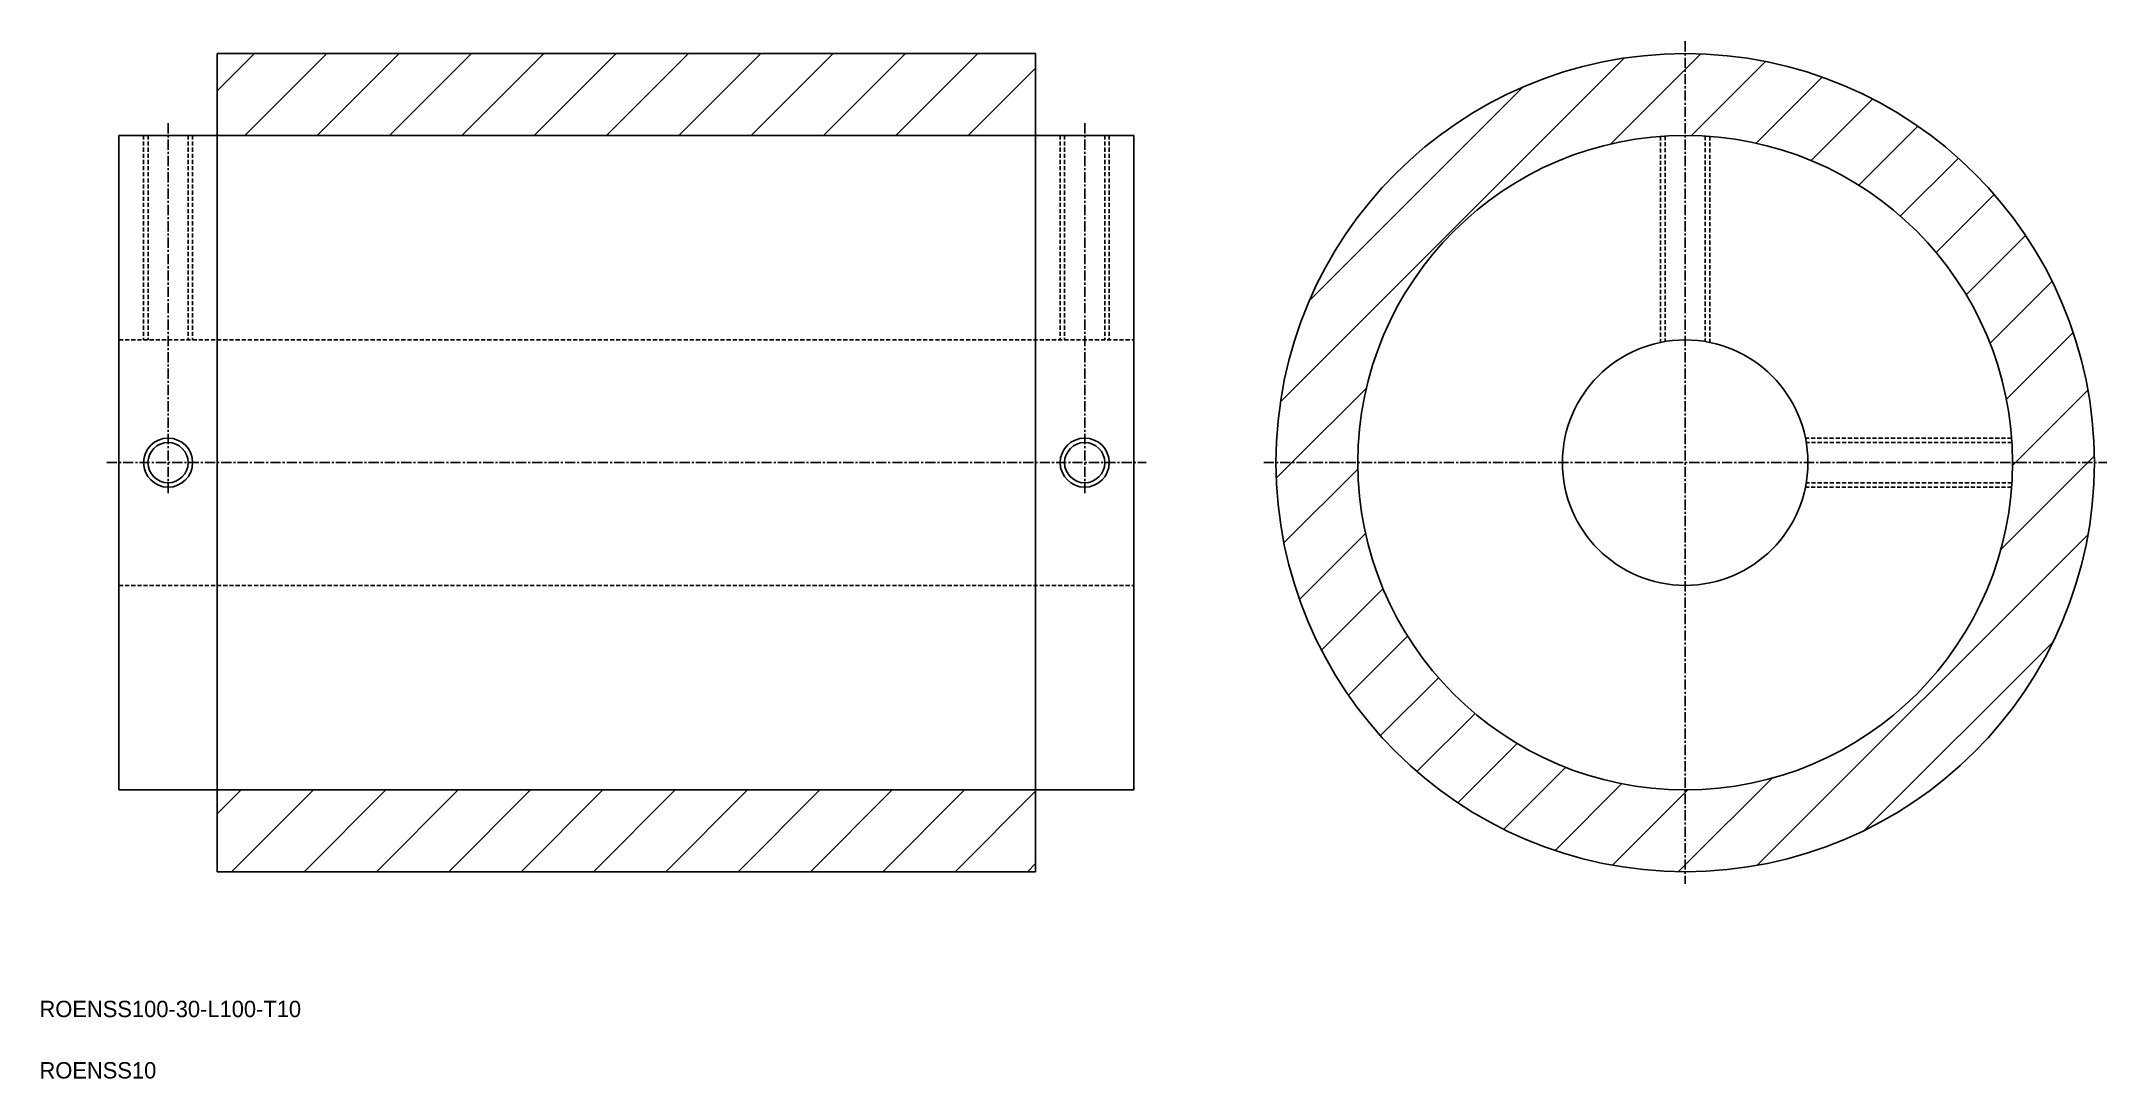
# Model space of a CAD drawing. Extents: x -86 to 166, y 371 to 498.
import ezdxf

# ---------------------------------------------------------------- set-up
doc = ezdxf.new("R2010")
doc.units = 0
doc.linetypes.add('CENTER', pattern=[2, 1.25, -0.25, 0.25, -0.25])
doc.linetypes.add('DASHED', pattern=[0.75, 0.5, -0.25])
doc.layers.get('0').update_dxf_attribs({"linetype": 'CONTINUOUS'})
doc.layers.add('CENTER', color=1, linetype='CENTER')

# ---------------------------------------------------------------- blocks, each defined once
blk = doc.blocks.new('*X2')
at = {"color": 0, "linetype": 'CONTINUOUS'}
for p, q in [((-64.8, 492.05), (-60.25, 496.59)), ((-61.42, 486.59), (-51.42, 496.59)), ((-52.58, 486.59), (-42.58, 496.59)), ((-43.74, 486.59), (-33.74, 496.59)), ((-34.9, 486.59), (-24.9, 496.59)), ((-26.06, 486.59), (-16.06, 496.59)), ((-17.22, 486.59), (-7.22, 496.59)), ((-8.38, 486.59), (1.62, 496.59)), ((0.46, 486.59), (10.46, 496.59)), ((9.3, 486.59), (19.3, 496.59)), ((18.13, 486.59), (28.13, 496.59)), ((26.97, 486.59), (35.2, 494.82)), ((65.13, 454.04), (107.13, 496.03)), ((105.47, 485.54), (114.57, 494.64)), ((114.57, 494.64), (116.49, 496.56)), ((115.35, 486.58), (124.39, 495.62)), ((68.67, 466.42), (94.75, 492.49)), ((123.25, 485.64), (131.31, 493.71)), ((129.96, 483.51), (137.48, 491.04)), ((135.79, 480.5), (143.01, 487.72)), ((140.86, 476.74), (147.95, 483.82)), ((145.24, 472.28), (152.33, 479.37)), ((148.91, 467.11), (156.16, 474.35)), ((151.82, 461.18), (159.39, 468.75)), ((153.82, 454.34), (161.98, 462.5)), ((66.52, 446.59), (75.62, 455.69)), ((154.91, 446.59), (163.78, 455.46)), ((163.75, 446.59), (164.57, 447.41)), ((64.61, 444.68), (66.52, 446.59)), ((65.55, 436.78), (74.58, 445.81)), ((153.14, 435.98), (163.75, 446.59)), ((154.57, 446.25), (154.91, 446.59)), ((67.46, 429.85), (75.52, 437.92)), ((123.37, 397.37), (163.79, 437.8)), ((70.13, 423.68), (77.65, 431.2)), ((73.44, 418.16), (80.66, 425.38)), ((136.48, 401.65), (159.52, 424.68)), ((77.34, 413.22), (84.43, 420.3)), ((81.8, 408.83), (88.89, 415.93)), ((86.81, 405.01), (94.06, 412.25)), ((92.41, 401.77), (99.99, 409.35)), ((-64.8, 403.66), (-61.87, 406.59)), ((-63.03, 396.59), (-53.03, 406.59)), ((-54.19, 396.59), (-44.19, 406.59)), ((-45.35, 396.59), (-35.35, 406.59)), ((-36.51, 396.59), (-26.51, 406.59)), ((-27.67, 396.59), (-17.67, 406.59)), ((-18.83, 396.59), (-8.83, 406.59)), ((-9.99, 396.59), (0.01, 406.59)), ((-1.16, 396.59), (8.84, 406.59)), ((7.68, 396.59), (17.68, 406.59)), ((16.52, 396.59), (26.52, 406.59)), ((25.36, 396.59), (35.2, 406.44)), ((98.67, 399.19), (106.83, 407.35)), ((114.57, 397.42), (125.18, 408.02)), ((114.57, 406.25), (114.91, 406.59)), ((105.7, 397.39), (114.57, 406.25)), ((34.2, 396.59), (35.2, 397.6)), ((113.76, 396.6), (114.57, 397.42))]:
    blk.add_line(p, q, dxfattribs=at)

msp = doc.modelspace()

# ---------------------------------------------------------------- linework, layer by layer
at = {"color": 7, "linetype": 'CONTINUOUS'}
for p, q in [((-64.8, 496.59), (-64.8, 396.59)), ((35.2, 496.59), (-64.8, 496.59)), ((35.2, 396.59), (35.2, 496.59)), ((47.2, 486.59), (-76.8, 486.59)), ((-76.8, 486.59), (-76.8, 406.59)), ((47.2, 486.59), (47.2, 406.59)), ((-64.8, 446.59), (-64.8, 446.59)), ((35.2, 446.59), (35.2, 446.59)), ((47.2, 406.59), (-76.8, 406.59)), ((35.2, 396.59), (-64.8, 396.59))]:
    msp.add_line(p, q, dxfattribs=at)
at = {"color": 3, "linetype": 'DASHED'}
for p, q in [((-73.8, 486.59), (-73.8, 461.59)), ((-73.25, 486.59), (-73.25, 461.59)), ((-68.34, 486.59), (-68.34, 461.59)), ((-67.8, 486.59), (-67.8, 461.59)), ((38.2, 486.59), (38.2, 461.59)), ((38.75, 486.59), (38.75, 461.59)), ((43.66, 486.59), (43.66, 461.59)), ((44.2, 486.59), (44.2, 461.59)), ((111.57, 486.48), (111.57, 461.29)), ((112.11, 486.52), (112.11, 461.39)), ((117.03, 486.52), (117.03, 461.39)), ((117.57, 486.48), (117.57, 461.29)), ((-76.8, 461.59), (47.2, 461.59)), ((154.46, 449.59), (129.27, 449.59)), ((154.5, 449.05), (129.37, 449.05)), ((154.46, 443.59), (129.27, 443.59)), ((154.5, 444.13), (129.37, 444.13)), ((-76.8, 431.59), (47.2, 431.59))]:
    msp.add_line(p, q, dxfattribs=at)
at = {"color": 7, "linetype": 'CONTINUOUS'}
for centre, radius in [((114.57, 446.59), 50), ((114.57, 446.59), 40), ((114.57, 446.59), 15), ((-70.8, 446.59), 2.46), ((41.2, 446.59), 2.46)]:
    msp.add_circle(centre, radius, dxfattribs=at)
at = {"color": 3, "linetype": 'CONTINUOUS'}
for centre in [(-70.8, 446.59), (41.2, 446.59)]:
    msp.add_circle(centre, 3, dxfattribs=at)
at = {"layer": 'CENTER', "color": 1, "linetype": 'CENTER'}
for p, q in [((114.57, 498.09), (114.57, 395.09)), ((-70.8, 488.09), (-70.8, 442.59)), ((41.2, 488.09), (41.2, 442.59)), ((-78.3, 446.59), (48.7, 446.59)), ((63.07, 446.59), (166.07, 446.59))]:
    msp.add_line(p, q, dxfattribs=at)

# ---------------------------------------------------------------- block references
at = {"color": 3, "linetype": 'CONTINUOUS'}
msp.add_blockref('*X2', (0, 0), dxfattribs=at)

# ---------------------------------------------------------------- texts
at = {"color": 7, "linetype": 'CONTINUOUS'}
for s, p in [('ROENSS100-30-L100-T10', (-86.51, 378.81)), ('ROENSS10', (-86.51, 371.31))]:
    msp.add_text(s, height=2, dxfattribs=at).set_placement(p)

doc.saveas('drawing.dxf')
